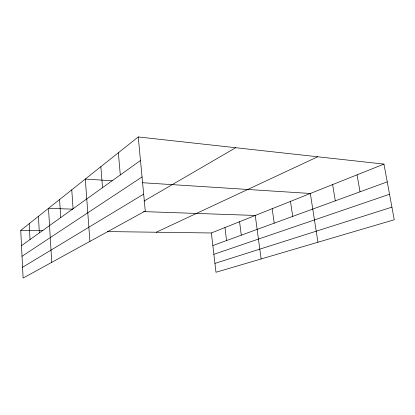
<?xml version="1.0" encoding="UTF-8"?>
<svg xmlns="http://www.w3.org/2000/svg" width="415" height="415" viewBox="0 0 415 415"><rect width="100%" height="100%" fill="white"/><g stroke="black" fill="none" stroke-linecap="round" stroke-linejoin="round"><path stroke-width="0.62" d="M138.242 136.945L145.276 211.017L23.1 278.055L20.75 230.408L138.242 136.945L383.953 164.101L394.25 219.763L215.992 272.261L211.354 232.976L383.953 164.101M21.502 245.654L140.478 160.486M22.026 256.268L142.039 176.956M22.571 267.281L143.673 194.132M143.989 201.078L235.71 147.714M156.222 232.229L317.729 156.782M212.838 245.571L387.242 181.874M213.875 254.322L389.535 194.262M214.944 263.395L391.916 207.142M20.75 230.408L43.01 230.709M107.272 231.57L211.354 232.976M72.781 209.165L48.503 208.33L51.74 262.342M143.538 211.603L255.256 215.452L261.123 258.97M112.164 180.784L85.293 179.062L89.91 241.395M142.371 182.719L310.332 193.478L317.942 242.236M357.061 174.829L360.023 191.813M332.628 184.582L335.31 200.839M290.479 201.4L292.705 216.402M272.178 208.704L274.222 223.156M239.559 221.719L241.291 235.181M224.961 227.544L226.564 240.56M118.368 152.751L120.298 174.928M100.85 166.685L102.531 187.647M71.769 189.821L73.071 208.74M59.568 199.527L60.725 217.579M38.429 216.345L39.352 232.877M29.211 223.675L30.046 239.538"/></g></svg>
